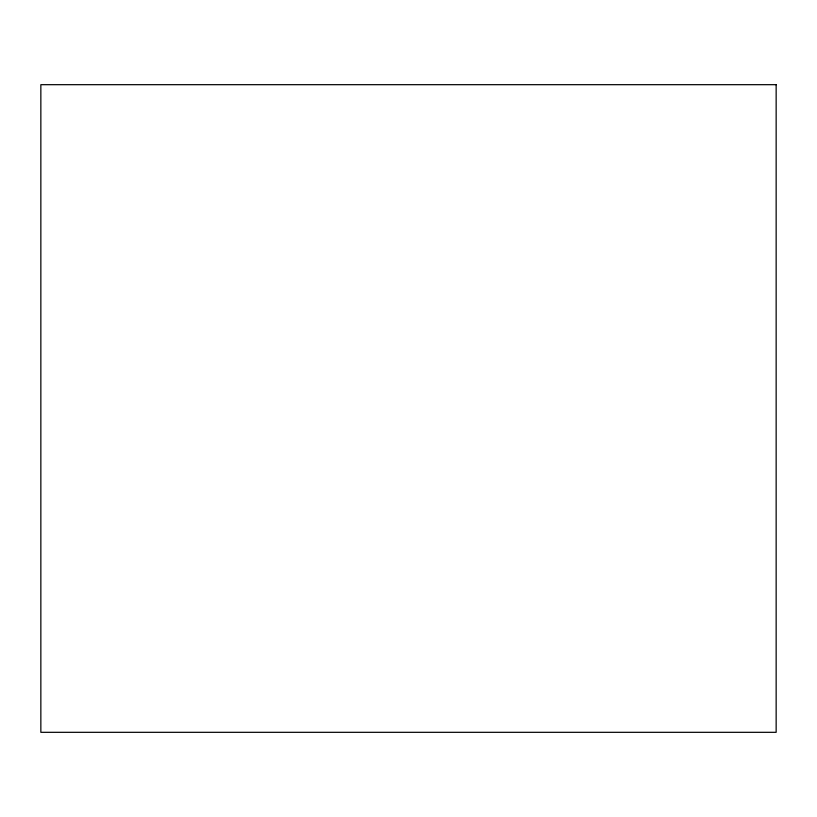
<?xml version="1.0" encoding="UTF-8"?>
<svg xmlns="http://www.w3.org/2000/svg" width="817" height="817" viewBox="0 0 817 817"><rect width="100%" height="100%" fill="white"/><g stroke="black" fill="none" stroke-linecap="round" stroke-linejoin="round"><path stroke-width="1.23" d="M776.15 84.682L40.85 84.682L40.85 732.318L776.15 732.318L776.15 84.682"/></g></svg>
